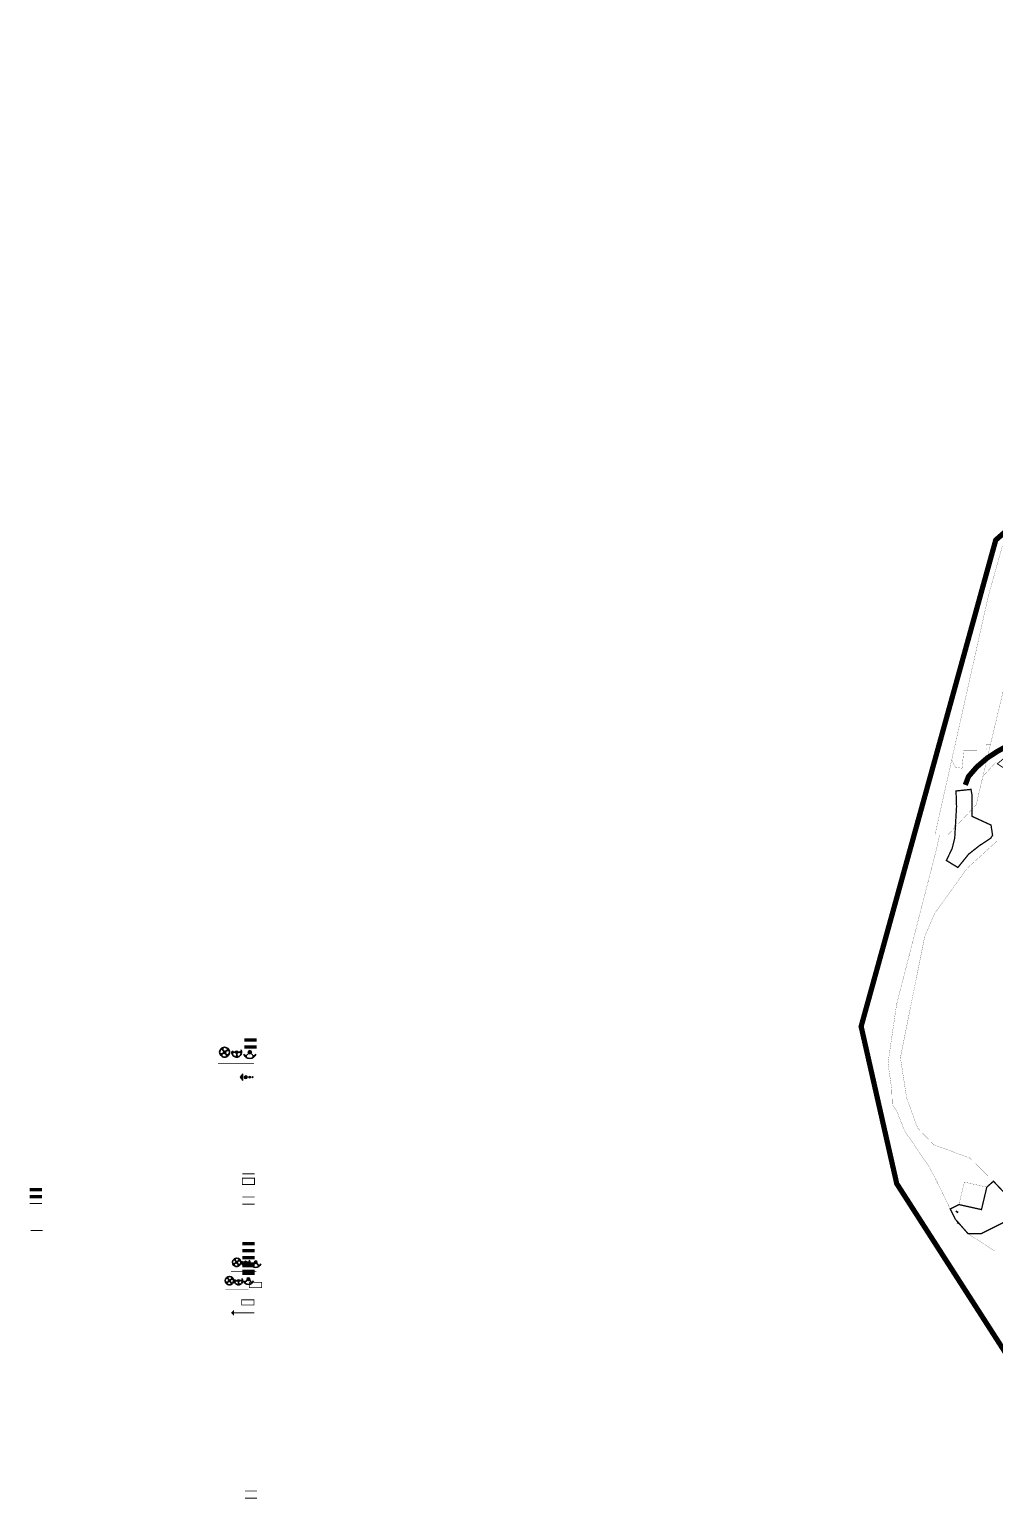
# Model space of a CAD drawing. Header units: millimetres. Extents: x 21689 to 31331, y 37531 to 43751.
# Drawn here: x 21689 to 22793, y 37531 to 39211 of the extents above; entities that cross this region are included whole.
import ezdxf

# ---------------------------------------------------------------- set-up
doc = ezdxf.new("R2010")
doc.units = ezdxf.units.MM
for name, pattern in [('DASHEDX2', [1.5, 1, -0.5]), ('g5_01x0_5', [0.75, 0.5, -0.25]), ('g5_084', [0.4, 0.2, -0.2]), ('МЕЖА', [4, 1, -1, 1, -1])]:
    doc.linetypes.add(name, pattern=pattern)
for name, color, linetype, lineweight in [('0 . 11 - границы ДМ проект', 10, 'МЕЖА', 0), ('0.15 - Видовые раскрытия', 22, 'Continuous', 9), ('00 границы ОКН', 1, 'Continuous', 40), ('00 Разраб границы', 5, 'g5_084', 50), ('CONTUR', 150, 'Continuous', 9)]:
    doc.layers.add(name, color=color, linetype=linetype, lineweight=lineweight)
doc.layers.add('00 Дороги', color=252, linetype='Continuous', lineweight=9, transparency=0.2)
doc.layers.add('24. ценная дореволюц постройка', color=192, linetype='Continuous', lineweight=13, transparency=0.4)
doc.layers.add('00 Парки и скверы', color=114, linetype='Continuous', lineweight=9, true_color=0x00a945, transparency=0.5)
doc.layers.add('00 Природный ландшафт', color=81, linetype='Continuous', lineweight=9, true_color=0xa9da90, transparency=0.4)
doc.layers.add('25. ценная историческая застройка сов пер', color=92, linetype='Continuous', lineweight=0, true_color=0x19df16)
doc.linetypes.add('474_2', pattern='A,1,-0.5,[222,geobl2.shx,S=0.1,R=0,X=0,Y=0],-0.5,3', length=5)

# ---------------------------------------------------------------- blocks, each defined once
blk = doc.blocks.new('участки все')
at = {"layer": 'CONTUR', "const_width": 0.2}
for points in [[(-76.7, 841.6), (-98.2, 751.1), (-103.2, 750.9), (-102.9, 745.1), (-113.7, 745.2), (-113.8, 743.7), (-128.8, 743.8), (-130.8, 723.5), (-138.5, 724.5), (-141.5, 731.3), (-142.7, 732.7), (-142.7, 732.7), (-100.7, 920.6), (-84.7, 977.6)], [(-90.7, 640.3), (-125.3, 608.7), (-162.6, 556.7), (-173.5, 531.1), (-201.3, 392.6), (-194.1, 346), (-181.5, 312), (-163.2, 293), (-122, 277.8), (-76.1, 232.8)], [(-93.5, 171.4), (-123.8, 191.2), (-138.7, 208), (-160.2, 252.3), (-168.5, 267.8), (-196.4, 308.8), (-205.2, 330.7), (-210.6, 339.2), (-211.2, 356.5), (-215.5, 386.1), (-205.7, 453.2), (-160.3, 630), (-156.4, 647.6), (-156.4, 647.6), (-146.7, 647.6), (-114.7, 681.6), (-107, 714.2), (-92, 730.5)]]:
    blk.add_lwpolyline(points, dxfattribs=at)
for points in [[(-142.7, 732.7), (-161.7, 647.6), (-146.7, 647.6), (-114.7, 681.6), (-98.2, 751.1), (-103.2, 750.9), (-102.9, 745.1), (-113.7, 745.2), (-113.8, 743.7), (-128.8, 743.8), (-130.8, 723.5), (-138.5, 724.5), (-141.5, 731.3), (-142.7, 732.7)], [(-128.2, 250.2), (-134.3, 224.5), (-108.6, 218.9), (-102.5, 244.5), (-128.2, 250.2)], [(-128.2, 250.2), (-102.5, 244.5), (-108.6, 218.9), (-134.3, 224.5), (-128.2, 250.2)]]:
    blk.add_lwpolyline(points, close=True, dxfattribs=at)
blk = doc.blocks.new('rheujdfz gfyjhfvf')
at = {"layer": '0.15 - Видовые раскрытия', "transparency": 33554687}
h = blk.add_hatch(color=256, dxfattribs=at)
h.dxf.hatch_style = 1
h.paths.add_polyline_path([(24982.8, 40014.4, 1), (24980.2, 40018, 1)])
at = {"layer": '0.15 - Видовые раскрытия', "lineweight": 30}
for p, q in [((24975.6, 40011.9), (24979.7, 40014.9)), ((24975.6, 40011.9), (24976, 40014.8)), ((24975.6, 40011.9), (24978.3, 40011.4)), ((24977.2, 40022), (24976.7, 40019.6)), ((24977.2, 40022), (24980.2, 40018)), ((24977.2, 40022), (24980, 40021.7)), ((24985.8, 40010.4), (24982.8, 40014.4)), ((24987.3, 40020.5), (24983.3, 40017.5)), ((24985.8, 40010.4), (24983.3, 40010.6)), ((24987.3, 40020.5), (24984.7, 40021)), ((24985.8, 40010.4), (24986.3, 40013.1)), ((24987.3, 40020.5), (24987, 40017.8))]:
    blk.add_line(p, q, dxfattribs=at)
blk.add_circle((24981.5, 40016.2), 7.33, dxfattribs=at)
at = {"layer": '0.15 - Видовые раскрытия'}
blk.add_circle((24981.5, 40016.2), 2.23, dxfattribs=at)
at = {"layer": '0.15 - Видовые раскрытия', "lineweight": 30}
blk.add_arc((24981.5, 40016.2), 7.35, 206.5062, 64.5055, dxfattribs=at)
blk = doc.blocks.new('стрелка вид улицы')
at = {"layer": '0.15 - Видовые раскрытия', "linetype": '474_2'}
h = blk.add_hatch(color=256, dxfattribs=at)
h.dxf.hatch_style = 1
h.paths.add_polyline_path([(-23.4, -3), (-23.4, 3), (-26.5, 0)])
at = {"layer": '0.15 - Видовые раскрытия', "const_width": 0.2}
blk.add_lwpolyline([(-23.4, -3), (-23.4, 3), (-26.5, 0), (-23.4, -3)], dxfattribs=at)
at = {"layer": '0.15 - Видовые раскрытия', "linetype": '474_2', "const_width": 1}
blk.add_lwpolyline([(-23.4, 0), (0, 0)], dxfattribs=at)

msp = doc.modelspace()

# ---------------------------------------------------------------- hatches: boundary and pattern name
at = {"layer": '0.15 - Видовые раскрытия', "transparency": 33554687}
h = msp.add_hatch(color=256, dxfattribs=at)
h.dxf.hatch_style = 1
h.paths.add_polyline_path([(21926.6, 38039.5, 1), (21926.5, 38042.9, 1)])
h = msp.add_hatch(color=256, dxfattribs=at)
h.dxf.hatch_style = 1
h.paths.add_polyline_path([(21926.6, 38039.5, 1), (21926.5, 38042.9, 1)])
h = msp.add_hatch(color=256, dxfattribs=at)
h.dxf.hatch_style = 1
h.paths.add_polyline_path([(21926.6, 38039.5, 1), (21926.5, 38042.9, 1)])
h = msp.add_hatch(color=256, dxfattribs=at)
h.dxf.hatch_style = 1
h.paths.add_polyline_path([(21939.9, 38039.7, 1), (21943.1, 38042.6, 1)])
h = msp.add_hatch(color=256, dxfattribs=at)
h.dxf.hatch_style = 1
h.paths.add_polyline_path([(21939.9, 38039.7, 1), (21943.1, 38042.6, 1)])
h = msp.add_hatch(color=256, dxfattribs=at)
h.dxf.hatch_style = 1
h.paths.add_polyline_path([(21939.9, 38039.7, 1), (21943.1, 38042.6, 1)])
h = msp.add_hatch(color=256, dxfattribs=at)
h.dxf.hatch_style = 1
h.paths.add_polyline_path([(21933.6, 38016.5), (21930.4, 38012.5), (21933.6, 38008.9)])
h.paths.add_polyline_path([(21938.7, 38012.6, 1), (21934.9, 38012.6, 1)])
h.paths.add_polyline_path([(21942.6, 38012.6, 1), (21940, 38012.6, 1)])
h.paths.add_polyline_path([(21945.3, 38012.6, 1), (21943.8, 38012.6, 1)])
h = msp.add_hatch(color=256, dxfattribs=at)
h.dxf.hatch_style = 1
h.paths.add_polyline_path([(21933.6, 38016.5), (21930.4, 38012.5), (21933.6, 38008.9)])
h.paths.add_polyline_path([(21938.7, 38012.6, 1), (21934.9, 38012.6, 1)])
h.paths.add_polyline_path([(21942.6, 38012.6, 1), (21940, 38012.6, 1)])
h.paths.add_polyline_path([(21945.3, 38012.6, 1), (21943.8, 38012.6, 1)])
h = msp.add_hatch(color=256, dxfattribs=at)
h.dxf.hatch_style = 1
h.paths.add_polyline_path([(21933.6, 38016.5), (21930.4, 38012.5), (21933.6, 38008.9)])
h.paths.add_polyline_path([(21938.7, 38012.6, 1), (21934.9, 38012.6, 1)])
h.paths.add_polyline_path([(21942.6, 38012.6, 1), (21940, 38012.6, 1)])
h.paths.add_polyline_path([(21945.3, 38012.6, 1), (21943.8, 38012.6, 1)])
h = msp.add_hatch(color=256, dxfattribs=at)
h.dxf.hatch_style = 1
h.paths.add_polyline_path([(21946.8, 37799.7, 1), (21949.5, 37802.2, 1)])
h = msp.add_hatch(color=256, dxfattribs=at)
h.dxf.hatch_style = 1
h.paths.add_polyline_path([(21946.8, 37799.7, 1), (21949.5, 37802.2, 1)])
h = msp.add_hatch(color=256, dxfattribs=at)
h.dxf.hatch_style = 1
h.paths.add_polyline_path([(21936.7, 37799.5, 1), (21936.7, 37802.4, 1)])
h = msp.add_hatch(color=256, dxfattribs=at)
h.dxf.hatch_style = 1
h.paths.add_polyline_path([(21936.7, 37799.5, 1), (21936.7, 37802.4, 1)])
h = msp.add_hatch(color=256, dxfattribs=at)
h.dxf.hatch_style = 1
h.paths.add_polyline_path([(21928.5, 37778.5, 1), (21928.5, 37781.4, 1)])
h = msp.add_hatch(color=256, dxfattribs=at)
h.dxf.hatch_style = 1
h.paths.add_polyline_path([(21938.5, 37780.5, 1), (21941.2, 37783, 1)])
at = {"layer": '00 Дороги', "lineweight": 9}
h = msp.add_hatch(color=256, dxfattribs=at)
h.dxf.hatch_style = 1
h.paths.add_polyline_path([(21946.9, 37808.3), (21932.9, 37808.3), (21932.9, 37804.3), (21946.9, 37804.3)])
at = {"layer": '00 Парки и скверы', "lineweight": 30, "transparency": 33554559}
h = msp.add_hatch(color=256, dxfattribs=at)
h.dxf.hatch_style = 1
h.paths.add_polyline_path([(21949.4, 38057.1), (21935.4, 38057.1), (21935.4, 38053.1), (21949.4, 38053.1)])
at = {"layer": '00 Парки и скверы'}
h = msp.add_hatch(color=256, dxfattribs=at)
h.dxf.hatch_style = 1
h.paths.add_polyline_path([(21946.9, 37801), (21932.9, 37801), (21932.9, 37795), (21946.9, 37795)])
at = {"layer": '00 Природный ландшафт', "lineweight": 30}
h = msp.add_hatch(color=256, dxfattribs=at)
h.dxf.hatch_style = 1
h.paths.add_polyline_path([(21949.4, 38049.1), (21935.4, 38049.1), (21935.4, 38045.1), (21949.4, 38045.1)])
at = {"layer": '00 Природный ландшафт', "transparency": 33554585}
h = msp.add_hatch(color=256, dxfattribs=at)
h.dxf.hatch_style = 1
h.paths.add_polyline_path([(21946.9, 37792.4), (21932.9, 37792.4), (21932.9, 37786.5), (21946.9, 37786.5)])
at = {"layer": '24. ценная дореволюц постройка'}
h = msp.add_hatch(color=192, dxfattribs=at)
h.dxf.hatch_style = 1
h.paths.add_polyline_path([(21703.9, 37886), (21689.9, 37886), (21689.9, 37882), (21703.9, 37882)])
h = msp.add_hatch(color=192, dxfattribs=at)
h.dxf.hatch_style = 1
h.paths.add_polyline_path([(21946.9, 37824.3), (21932.9, 37824.3), (21932.9, 37820.3), (21946.9, 37820.3)])
at = {"layer": '25. ценная историческая застройка сов пер', "lineweight": 30, "true_color": 0x19df16, "transparency": 33554585}
h = msp.add_hatch(color=92, dxfattribs=at)
h.dxf.hatch_style = 1
h.paths.add_polyline_path([(21703.9, 37878), (21689.9, 37878), (21689.9, 37874), (21703.9, 37874)])
h = msp.add_hatch(color=92, dxfattribs=at)
h.dxf.hatch_style = 1
h.paths.add_polyline_path([(21946.9, 37816.3), (21932.9, 37816.3), (21932.9, 37812.3), (21946.9, 37812.3)])

# ---------------------------------------------------------------- linework, layer by layer
at = {"layer": '0 . 11 - границы ДМ проект', "color": 7, "linetype": 'DASHEDX2', "lineweight": 100, "ltscale": 9, "transparency": 33554687, "const_width": 6, "flags": 128}
msp.add_lwpolyline([(22946.7, 37638.6), (22902.6, 38352.1), (23040.3, 38403.7), (23117.3, 38401.2), (23331.1, 38342.2), (23767.9, 38429.7), (23839.7, 38479.2), (23935.9, 38610.4), (23988.4, 38646.9), (24015.5, 38690.3), (24098.8, 38777.8), (24145, 38828.9), (24135.9, 38857.7), (24309.8, 39159), (24384.6, 39142.8), (24479.7, 39275), (24546.5, 39209.4), (24750, 39350.1), (25003.9, 39639.8), (25413.2, 40107.1), (25363.3, 40286.2), (24989.2, 40491.1), (25395.3, 40838.8), (25660.6, 41058.1), (25845.2, 41208.9), (25792.9, 41266.2), (25888.3, 41383.1), (26058.6, 41521.6), (26092.2, 41658.7), (26130.8, 41752.5), (26159.1, 41742.3), (26300.9, 42104.4), (26325.3, 42112.1), (26524.5, 42049.1), (26659.5, 41994.1), (26661.3, 41997.4), (26646.2, 42050.7), (26706.5, 42027), (26859.7, 41970.8), (27006.6, 41919.8), (27173, 41911.4), (27384.1, 41951.1), (27369.5, 42033.6), (27673.2, 42086.3), (27976.4, 41979.7), (28033.4, 41963.2), (28102.9, 41962.6), (28159.5, 41928.3), (28328.6, 41835.1), (28499.5, 41807.3), (28720.2, 41761.5), (29052.5, 41622.8), (29045.5, 41606.1), (29058, 41600.9), (29065.2, 41619), (29089.2, 41611.3), (29476.6, 41567.4), (29694.1, 41552.1), (29707.8, 41609), (29818.3, 41584.5), (29941.9, 41545.7), (30079.7, 41531.6), (30099.1, 41598.9), (30133.5, 41631.1), (30187.9, 41657.3), (30321.7, 41749.7), (30401.4, 41749.7), (30509.2, 41676.7), (30617.6, 41749.7), (30608.4, 41787.7), (30599.8, 41907.5), (30613.2, 41930.6), (30611.4, 41954.4), (30596.2, 41953.5), (30593.7, 42010.2), (30597.1, 42063.4), (30605.4, 42235.8), (30665.5, 42236.2), (30657.3, 42284.1), (30610.3, 42363.4), (30625.5, 42373.5), (30633.2, 42373), (30649.5, 42377.7), (30654.8, 42423.4), (30716, 42430.2), (30760.5, 42567.6), (30765.8, 42586.4), (30791.9, 42710.5), (30846.4, 42699.4), (30866.7, 42759.8), (30939.1, 42753.2), (31031, 42735.5), (31057.2, 42750.3), (31131.4, 42919.4), (31178.7, 43050), (31223.9, 43155.8), (31261.2, 43239.2), (31200.2, 43266.3), (31159, 43264.6), (31092.9, 43324.6), (31030.8, 43397.8), (30974.1, 43434), (30837.7, 43448.5), (30812.7, 43443.6), (30797.6, 43373.3), (30670, 43084.4), (30627.8, 42979.1), (30572.8, 42815.9), (30581.4, 42739.2), (30580.1, 42670.1), (30572.5, 42633), (30553.3, 42565.7), (30547.4, 42556.7), (30525.7, 42505.2), (30514.5, 42510.1), (30479.5, 42425.9), (30462, 42345.4), (30464.7, 42236.1), (30403.5, 42231.7), (30362, 42222.3), (30262.4, 42221.2), (30098, 42200.4), (30088.9, 42269.9), (30058.5, 42273.9), (30000.9, 42267.8), (30008.9, 42181.9), (29926, 42170.9), (29838, 42159.4), (29837.1, 42151.4), (29801.6, 42150.5), (29804.1, 42118.5), (29746.3, 42112.8), (29727, 42117.6), (29726.8, 42121.3), (29670, 42116.5), (29667.1, 42186.8), (29663.6, 42276.8), (29664.8, 42334.2), (29729.7, 42336.2), (29743.3, 42425.8), (29681.4, 42426.6), (29599.9, 42422), (29585.3, 42460.1), (29593.5, 42547.9), (29586.2, 42640.9), (29612.4, 42670.3), (29566.6, 42703.2), (29536.5, 42712.4), (29485.1, 42721.1), (29445.2, 42718.9), (29271.9, 42704.3), (29252.9, 42692.4), (29197.9, 42673), (29178.9, 42668.8), (29146.6, 42665.7), (29091, 42663.1), (29090.1, 42694.4), (29093.4, 42735.4), (29109.5, 42731.7), (29114.9, 42754.2), (29105.6, 42762.6), (29115.3, 42813.5), (29163.6, 42900), (29195.3, 42957.4), (29200.5, 43020.6), (29169, 43102.9), (29094.4, 43130.2), (29034.1, 43130.5), (28931, 43118.4), (28819.4, 43060.1), (28798.6, 43021.6), (28799.7, 42985.9), (28708, 42909), (28686.6, 42891.7), (28665.2, 42871.7), (28655.1, 42860), (28647.8, 42848.5), (28636.3, 42823.1), (28630.4, 42817.2), (28632.1, 42787), (28651.6, 42783.8), (28691.8, 42770.3), (28688.6, 42760), (28685.9, 42758.4), (28674.4, 42734.1), (28671, 42722), (28465.9, 42806.5), (28422.2, 42822), (28375.9, 42835.1), (28353.7, 42839), (28334.9, 42842.6), (28324.4, 42844.7), (28310.4, 42860.6), (28285.2, 42868.5), (28273.8, 42872), (28249.7, 42869.4), (28186.5, 42849.6), (28159.7, 42849.8), (28118.8, 42864), (28094.8, 42888.2), (28084.7, 42900.9), (28068.7, 42924.6), (28025.6, 42901.7), (28004.1, 42892.7), (27951.9, 42913.2), (27851.7, 42849.8), (27793.9, 42819.5), (27766.6, 42881.7), (27711.9, 42969.6), (27682.2, 43019.6), (27636.1, 43064.5), (27679, 43117.9), (27700.2, 43145.1), (27730.3, 43232.4), (27705.3, 43257), (27691.8, 43306.6), (27688.6, 43316.1), (27675.1, 43337.7), (27671, 43346.9), (27667.8, 43356.5), (27665.9, 43367.3), (27665.8, 43376), (27664.8, 43381.1), (27419.6, 43272.6), (27422.8, 43266.2), (27362.7, 43207.3), (27358.3, 43197.8), (27315.1, 43177.1), (27276.8, 43176.6), (27257.4, 43175.8), (27253.8, 43180.5), (27248.9, 43187), (27238.1, 43198.1), (27218.3, 43207), (27213.4, 43207.6), (27202.4, 43209), (27239.7, 43225.5), (27236.4, 43231.9), (27229, 43245.5), (27224.8, 43253.4), (27207.1, 43286.5), (27191.9, 43314.8), (27190, 43318.4), (27109.8, 43276.3), (27075.6, 43340.4), (27088.3, 43348), (27054.8, 43405.4), (27040, 43396.6), (27025.1, 43422.1), (27004.1, 43461.8), (26932.8, 43645.5), (26914.1, 43691.8), (26899.5, 43700.5), (26872.1, 43717), (26742.4, 43504.8), (26736.3, 43496.7), (26723.7, 43483.8), (26681, 43469.9), (26667.1, 43474.5), (26618.2, 43488.6), (26621.7, 43502.7), (26587.5, 43510.3), (26573.5, 43508.9), (26527.9, 43493.8), (26492.7, 43503.3), (26478.2, 43499.4), (26452.1, 43505.4), (26442.2, 43502.6), (26426.7, 43506.4), (26416.4, 43498.8), (26374.9, 43508.4), (26369.6, 43485.7), (26357.4, 43433.2), (26343.1, 43372.1), (26343.7, 43335.9), (26278.1, 43335.4), (26275.1, 43319.3), (26179.6, 43336.1), (26136.1, 43350.4), (26129.6, 43332.9), (26114.2, 43338.6), (26048.4, 43335.8), (26042.3, 43336), (26041.9, 43305.1), (26040, 43285.4), (25993.8, 43297.1), (25935.6, 43314.6), (25864.5, 43314.7), (25836.1, 43306.4), (25791.1, 43309.4), (25778.1, 43341), (25720.4, 43383.9), (25692.7, 43506.7), (25567.2, 43536.1), (25552.5, 43470.4), (25520.7, 43350.2), (25464.4, 43088.9), (25450.4, 42940.3), (25403.2, 42900.1), (25517.2, 42564.6), (25324.4, 42333.5), (25231.6, 42248.4), (25084.9, 42241.3), (25004.7, 42115.8), (25034.1, 42028.8), (25233, 41677.1), (25331.2, 41588.7), (25222.1, 41431.4), (24497, 41147.2), (24469.6, 41188.2), (24382.8, 41181.7), (24281.8, 41064.6), (24269, 41033.1), (24267.5, 40970.8), (24345.9, 40986.5), (24396.8, 40849.9), (24260.7, 40587.7), (24122.5, 40455.8), (24175.5, 40365.1), (24087.3, 40202.9), (23882.4, 40127.1), (23799.3, 39897.9), (23757.2, 39543), (23644.5, 39442.5), (23259, 39279.2), (23188.9, 39177.2), (23155.2, 38943.8), (22794.4, 38626.8), (22640.5, 38070.6), (22681.2, 37890.9), (22868.6, 37599.3), (22946.7, 37638.6)], close=True, dxfattribs=at)
at = {"layer": '0.15 - Видовые раскрытия', "lineweight": 30}
for p, q in [((21921, 38041.1), (21922.5, 38042.7)), ((21921, 38041.1), (21922.5, 38042.7)), ((21921, 38041.1), (21922.5, 38042.7)), ((21921, 38041.1), (21924.8, 38041.1)), ((21921, 38041.1), (21922.4, 38039.6)), ((21921, 38041.1), (21924.8, 38041.1)), ((21921, 38041.1), (21922.4, 38039.6)), ((21921, 38041.1), (21924.8, 38041.1)), ((21921, 38041.1), (21922.4, 38039.6)), ((21926.6, 38035.6), (21926.6, 38039.5)), ((21926.6, 38035.6), (21926.6, 38039.5)), ((21926.6, 38035.6), (21926.6, 38039.5)), ((21932.1, 38041.2), (21928.2, 38041.2)), ((21932.1, 38041.2), (21928.2, 38041.2)), ((21932.1, 38041.2), (21928.2, 38041.2)), ((21932.1, 38041.2), (21930.7, 38042.7)), ((21932.1, 38041.2), (21930.7, 38042.7)), ((21932.1, 38041.2), (21930.7, 38042.7)), ((21932.1, 38041.2), (21930.7, 38039.7)), ((21932.1, 38041.2), (21930.7, 38039.7)), ((21932.1, 38041.2), (21930.7, 38039.7)), ((21936.3, 38036.4), (21939.9, 38039.7)), ((21936.3, 38036.4), (21939.9, 38039.7)), ((21936.3, 38036.4), (21939.9, 38039.7)), ((21936.3, 38036.4), (21936.3, 38038)), ((21936.3, 38036.4), (21936.3, 38038)), ((21936.3, 38036.4), (21936.3, 38038)), ((21946.3, 38035.9), (21943, 38039.5)), ((21946.3, 38035.9), (21943, 38039.5)), ((21946.3, 38035.9), (21943, 38039.5)), ((21926.6, 38035.6), (21925.2, 38036.9)), ((21926.6, 38035.6), (21925.2, 38036.9)), ((21926.6, 38035.6), (21925.2, 38036.9)), ((21926.6, 38035.6), (21928.2, 38037.1)), ((21926.6, 38035.6), (21928.2, 38037.1)), ((21926.6, 38035.6), (21928.2, 38037.1)), ((21936.3, 38036.4), (21937.9, 38036.2)), ((21936.3, 38036.4), (21937.9, 38036.2)), ((21936.3, 38036.4), (21937.9, 38036.2)), ((21946.3, 38035.9), (21944.6, 38035.9)), ((21946.3, 38035.9), (21944.6, 38035.9)), ((21946.3, 38035.9), (21944.6, 38035.9)), ((21946.3, 38035.9), (21946.4, 38037.6)), ((21946.3, 38035.9), (21946.4, 38037.6)), ((21946.3, 38035.9), (21946.4, 38037.6)), ((22748.9, 37859.3), (22751.4, 37857.9)), ((22752.6, 37845.3), (22750.2, 37846.5)), ((21932.1, 37800.9), (21933.3, 37802.3)), ((21932.1, 37800.9), (21933.3, 37802.3)), ((21932.1, 37800.9), (21935.3, 37800.9)), ((21932.1, 37800.9), (21933.2, 37799.6)), ((21932.1, 37800.9), (21935.3, 37800.9)), ((21932.1, 37800.9), (21933.2, 37799.6)), ((21936.8, 37796.3), (21935.6, 37797.4)), ((21936.8, 37796.3), (21935.6, 37797.4)), ((21936.8, 37796.3), (21936.7, 37799.5)), ((21936.8, 37796.3), (21936.7, 37799.5)), ((21936.8, 37796.3), (21938.1, 37797.5)), ((21936.8, 37796.3), (21938.1, 37797.5)), ((21941.4, 37801), (21938.2, 37801)), ((21941.4, 37801), (21938.2, 37801)), ((21941.4, 37801), (21940.2, 37802.3)), ((21941.4, 37801), (21940.2, 37802.3)), ((21941.4, 37801), (21940.2, 37799.7)), ((21941.4, 37801), (21940.2, 37799.7)), ((21943.8, 37796.9), (21946.8, 37799.7)), ((21943.8, 37796.9), (21946.8, 37799.7)), ((21943.8, 37796.9), (21943.8, 37798.3)), ((21943.8, 37796.9), (21943.8, 37798.3)), ((21943.8, 37796.9), (21945.1, 37796.8)), ((21943.8, 37796.9), (21945.1, 37796.8)), ((21952.2, 37796.6), (21949.4, 37799.6)), ((21952.2, 37796.6), (21949.4, 37799.6)), ((21952.2, 37796.6), (21950.8, 37796.6)), ((21952.2, 37796.6), (21950.8, 37796.6)), ((21952.2, 37796.6), (21952.3, 37797.9)), ((21952.2, 37796.6), (21952.3, 37797.9)), ((21923.8, 37779.9), (21925.1, 37781.2)), ((21923.8, 37779.9), (21927.1, 37779.9)), ((21923.8, 37779.9), (21925, 37778.6)), ((21928.6, 37775.3), (21927.4, 37776.3)), ((21928.6, 37775.3), (21928.5, 37778.5)), ((21928.6, 37775.3), (21929.9, 37776.5)), ((21933.2, 37780), (21929.9, 37780)), ((21933.2, 37780), (21932, 37781.2)), ((21933.2, 37780), (21932, 37778.7)), ((21935.5, 37777.7), (21938.5, 37780.5)), ((21935.5, 37777.7), (21935.5, 37779.1)), ((21935.5, 37777.7), (21936.8, 37777.6)), ((21943.9, 37777.3), (21941.1, 37780.4)), ((21943.9, 37777.3), (21942.5, 37777.3)), ((21943.9, 37777.3), (21944, 37778.7))]:
    msp.add_line(p, q, dxfattribs=at)
at = {"layer": '0.15 - Видовые раскрытия'}
for p, q in [((21930.4, 38012.5), (21933.6, 38016.5)), ((21930.4, 38012.5), (21933.6, 38016.5)), ((21930.4, 38012.5), (21933.6, 38016.5)), ((21930.4, 38012.5), (21933.6, 38008.9)), ((21930.4, 38012.5), (21933.6, 38008.9)), ((21930.4, 38012.5), (21933.6, 38008.9)), ((21933.6, 38016.5), (21933.6, 38008.9)), ((21933.6, 38016.5), (21933.6, 38008.9)), ((21933.6, 38016.5), (21933.6, 38008.9))]:
    msp.add_line(p, q, dxfattribs=at)
at = {"layer": '0.15 - Видовые раскрытия', "linetype": 'g5_01x0_5', "ltscale": 7, "const_width": 1.5}
msp.add_lwpolyline([(22738, 38260.4), (22751.1, 38252.4), (22763.6, 38267.8), (22775.8, 38277.4), (22788.6, 38285.8), (22790.8, 38289.2), (22789, 38300.9), (22767.3, 38310.9), (22767.4, 38334.7), (22766.1, 38341.7), (22749, 38339.9), (22749.6, 38321.9), (22747.5, 38285.9), (22744.6, 38274.3), (22738, 38260.4)], close=True, dxfattribs=at)
at = {"layer": '0.15 - Видовые раскрытия', "linetype": '474_2'}
for points, const_width in [([(21905.2, 38028.2), (21946.2, 38028.2)], 0.766), ([(21905.2, 38028.2), (21946.2, 38028.2)], 0.766), ([(21905.2, 38028.2), (21946.2, 38028.2)], 0.766), ([(21920.1, 37790.2), (21949.1, 37790.2)], 0.645), ([(21920.1, 37790.2), (21949.1, 37790.2)], 0.645), ([(21913.6, 37770.2), (21940.2, 37770.2)], 0.645)]:
    msp.add_lwpolyline(points, dxfattribs=dict(at, const_width=const_width))
at = {"layer": '0.15 - Видовые раскрытия', "linetype": 'g5_01x0_5', "ltscale": 7, "const_width": 1.5}
msp.add_lwpolyline([(22752.4, 37866.9), (22778.1, 37861.2), (22784.2, 37886.9), (22791.8, 37893.6), (22811.9, 37872.3), (22816.3, 37857.8), (22811.7, 37850.6), (22777.5, 37833.6), (22762.9, 37833.5), (22748.1, 37850.3), (22742.4, 37861.9), (22752.4, 37866.9)], dxfattribs=at)
at = {"layer": '0.15 - Видовые раскрытия', "linetype": '474_2', "const_width": 0.766}
for points in [[(21955, 37772), (21941, 37772), (21941, 37777.9), (21955, 37777.9)], [(21955, 37772), (21941, 37772), (21941, 37777.9), (21955, 37777.9)], [(21946.1, 37752.1), (21932.1, 37752.1), (21932.1, 37758), (21946.1, 37758)]]:
    msp.add_lwpolyline(points, close=True, dxfattribs=at)
at = {"layer": '0.15 - Видовые раскрытия'}
for centre, radius in [((21926.5, 38041.2), 1.71), ((21926.5, 38041.2), 1.71), ((21926.5, 38041.2), 1.71), ((21941.5, 38041.2), 2.18), ((21941.5, 38041.2), 2.18), ((21941.5, 38041.2), 2.18), ((21936.8, 38012.6), 1.88), ((21936.8, 38012.6), 1.88), ((21936.8, 38012.6), 1.88), ((21941.3, 38012.6), 1.29), ((21941.3, 38012.6), 1.29), ((21941.3, 38012.6), 1.29), ((21944.6, 38012.6), 0.749), ((21944.6, 38012.6), 0.749), ((21944.6, 38012.6), 0.749), ((21948.2, 37801), 1.84), ((21948.2, 37801), 1.84), ((21936.7, 37801), 1.44), ((21936.7, 37801), 1.44), ((21928.5, 37779.9), 1.44), ((21939.9, 37781.7), 1.84)]:
    msp.add_circle(centre, radius, dxfattribs=at)
at = {"layer": '0.15 - Видовые раскрытия', "lineweight": 30}
for centre, radius, start, end in [((21926.5, 38041.2), 5.63, 171.1465, 29.1457), ((21926.5, 38041.2), 5.63, 171.1465, 29.1457), ((21926.5, 38041.2), 5.63, 171.1465, 29.1457), ((21941.5, 38041.2), 7.2, 199.6635, 340.8416), ((21941.5, 38041.2), 7.2, 199.6635, 340.8416), ((21941.5, 38041.2), 7.2, 199.6635, 340.8416), ((21936.7, 37801), 4.74, 171.1465, 29.1457), ((21936.7, 37801), 4.74, 171.1465, 29.1457), ((21948.2, 37801), 6.06, 199.6635, 340.8416), ((21948.2, 37801), 6.06, 199.6635, 340.8416), ((21928.5, 37780), 4.74, 171.1465, 29.1457), ((21939.9, 37781.7), 6.06, 199.6635, 340.8416)]:
    msp.add_arc(centre, radius, start, end, dxfattribs=at)
at = {"layer": '00 границы ОКН', "color": 152, "lineweight": 30, "true_color": 0x2776bb, "const_width": 1, "flags": 128}
for points in [[(21946.9, 37902.1), (21932.9, 37902.1)], [(21704.8, 37837.4), (21690.8, 37837.4)]]:
    msp.add_lwpolyline(points, dxfattribs=at)
at = {"layer": '00 границы ОКН', "color": 6, "lineweight": 60, "const_width": 1}
msp.add_lwpolyline([(21946.9, 37897.1), (21932.9, 37897.1), (21932.9, 37889.8), (21946.9, 37889.8), (21946.9, 37897.1)], close=True, dxfattribs=at)
at = {"layer": '00 границы ОКН', "const_width": 1, "flags": 128}
for points in [[(21946.9, 37875.6), (21932.9, 37875.6)], [(21703.9, 37868.2), (21689.9, 37868.2)], [(21949.8, 37539.4), (21935.8, 37539.4)]]:
    msp.add_lwpolyline(points, dxfattribs=at)
at = {"layer": '00 Дороги', "lineweight": 9, "const_width": 6}
msp.add_lwpolyline([(22808.8, 38392.1), (22795.7, 38384.8), (22784.6, 38377.5), (22772.6, 38367.2), (22763.2, 38356.3), (22759.6, 38346.8)], dxfattribs=at)
at = {"layer": '00 Разраб границы', "ltscale": 5, "const_width": 1}
for points in [[(22796.2, 38371), (22796.2, 38371), (22802.6, 38376.2), (22812.1, 38382.3), (22815.2, 38383.5), (22823, 38378.5), (22820, 38369), (22809.3, 38362.4), (22796.2, 38371)], [(21946.9, 37867.5), (21932.9, 37867.5)], [(21949.8, 37531.2), (21935.8, 37531.2)]]:
    msp.add_lwpolyline(points, dxfattribs=at)

# ---------------------------------------------------------------- block references
at = {"layer": '0.15 - Видовые раскрытия'}
for p, xscale, yscale, zscale in [((2777.9, 7390.6), 0.7659544293850545, 0.7659544293850545, 0.7659544293850545), ((2777.9, 7390.6), 0.7659544293850545, 0.7659544293850545, 0.7659544293850545), ((2777.9, 7390.6), 0.7659544293850545, 0.7659544293850545, 0.7659544293850545), ((5824.1, 12007.8), 0.6445681207910451, 0.6445681207910451, 0.6445681207910451), ((5824.1, 12007.8), 0.6445681207910451, 0.6445681207910451, 0.6445681207910451), ((5815.9, 11986.8), 0.6445681207910451, 0.6445681207910451, 0.6445681207910451)]:
    msp.add_blockref('rheujdfz gfyjhfvf', p, dxfattribs=dict(at, xscale=xscale, yscale=yscale, zscale=zscale))
msp.add_blockref('стрелка вид улицы', (21946.6, 37743.2), dxfattribs=at)
at = {"layer": 'CONTUR'}
msp.add_blockref('участки все', (22886.7, 37642.4), dxfattribs=at)

doc.saveas('drawing.dxf')
